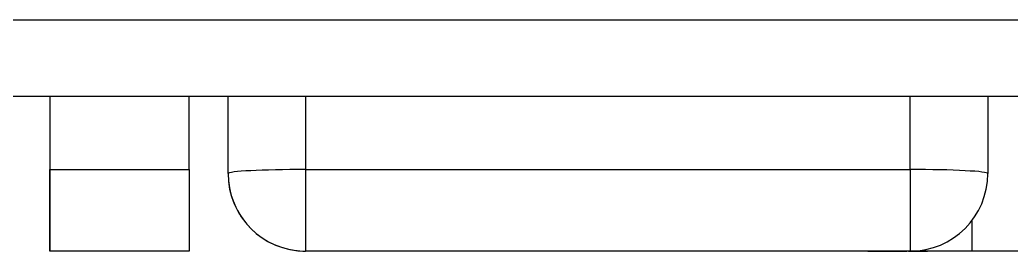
# Model space of a CAD drawing. Extents: x 8541 to 14664, y -60 to 2468.
# Drawn here: x 10090.51 to 10103.3, y 667.62 to 670.6 of the extents above; entities that cross this region are included whole.
import ezdxf

# ---------------------------------------------------------------- set-up
doc = ezdxf.new("R2010")
doc.units = 0
doc.header["$LTSCALE"] = 20
doc.header["$MEASUREMENT"] = 0
doc.layers.get('0').update_dxf_attribs({"linetype": 'CONTINUOUS'})

msp = doc.modelspace()

# ---------------------------------------------------------------- linework, layer by layer
at = {"color": 7, "linetype": 'Continuous'}
for p, q in [((10090.9, 669.617), (10090.9, 667.617)), ((10102.8, 667.617), (10102.8, 668.017)), ((10102.8, 667.617), (10102.8, 668.017)), ((10101.454, 667.617), (10094.2, 667.617)), ((10101.454, 667.617), (10101.954, 667.617)), ((10102, 667.617), (10101.954, 667.617)), ((10102.8, 667.617), (10102, 667.617)), ((10103.8, 667.617), (10102.8, 667.617))]:
    msp.add_line(p, q, dxfattribs=at)
for centre, start, end in [((10094.2, 668.617), 180, 270), ((10102, 668.617), 270, 0), ((10102, 668.617), 270, 0)]:
    msp.add_arc(centre, 1, start, end, dxfattribs=at)
for centre, major_axis, ratio, start_param, end_param in [((10094.2, 668.617), (-1, 0), 0.05234, 4.712426, 6.283185), ((10094.2, 668.617), (0, 1), 0.000037, 1.518433, 3.141593), ((10102, 668.617), (1, 0), 0.052338, 0, 1.570839), ((10102, 668.617), (0, -1), 0.000043, 4.660027, 6.283185), ((10094.2, 668.617), (1, 0), 1, 3.141593, 4.565292), ((10094.2, 668.617), (1, 0), 1, 4.565292, 4.712389)]:
    msp.add_ellipse(centre, major_axis=major_axis, ratio=ratio, start_param=start_param, end_param=end_param, dxfattribs=at)
for points, knots in [([(10078.1, 670.599), (10082.806, 670.599), (10092.196, 670.599), (10105.659, 670.599), (10117.941, 670.599), (10128.965, 670.599), (10137.327, 670.599), (10142.182, 670.599), (10144.401, 670.599)], [0, 0, 0, 0, 0.169117, 0.338339, 0.507549, 0.676759, 0.846085, 1, 1, 1, 1]), ([(10090.9, 667.617), (10090.9, 667.617), (10090.9, 667.624), (10090.9, 667.644), (10090.9, 667.652), (10090.9, 667.668), (10090.9, 667.673), (10090.9, 667.685), (10090.9, 667.691), (10090.9, 667.725), (10090.9, 667.757), (10090.9, 667.806), (10090.9, 667.816), (10090.9, 667.836), (10090.9, 667.847), (10090.9, 667.88), (10090.9, 667.904), (10090.9, 667.977), (10090.9, 668.03), (10090.9, 668.146), (10090.9, 668.207), (10090.9, 668.301), (10090.9, 668.334), (10090.9, 668.383), (10090.9, 668.4), (10090.9, 668.433), (10090.9, 668.45), (10090.9, 668.533), (10090.9, 668.601), (10090.9, 668.669)], [0, 0, 0, 0, 0.124712, 0.124712, 0.187232, 0.187232, 0.218493, 0.218493, 0.249753, 0.249753, 0.374794, 0.374794, 0.406054, 0.406054, 0.437315, 0.437315, 0.499835, 0.499835, 0.624876, 0.624876, 0.749918, 0.749918, 0.812438, 0.812438, 0.843699, 0.843699, 0.874959, 0.874959, 1, 1, 1, 1]), ([(10092.7, 668.669), (10092.7, 668.601), (10092.7, 668.534), (10092.7, 668.434), (10092.7, 668.401), (10092.7, 668.351), (10092.7, 668.335), (10092.7, 668.302), (10092.7, 668.286), (10092.7, 668.207), (10092.7, 668.147), (10092.7, 668.075), (10092.7, 668.061), (10092.7, 668.033), (10092.7, 668.019), (10092.7, 667.979), (10092.7, 667.953), (10092.7, 667.88), (10092.7, 667.836), (10092.7, 667.758), (10092.7, 667.725), (10092.7, 667.685), (10092.7, 667.673), (10092.7, 667.658), (10092.7, 667.653), (10092.7, 667.645), (10092.7, 667.641), (10092.7, 667.624), (10092.7, 667.617), (10092.7, 667.617)], [0, 0, 0, 0, 0.124961, 0.124961, 0.187442, 0.187442, 0.218682, 0.218682, 0.249922, 0.249922, 0.374883, 0.374883, 0.406124, 0.406124, 0.437364, 0.437364, 0.499844, 0.499844, 0.624806, 0.624806, 0.749767, 0.749767, 0.812247, 0.812247, 0.843488, 0.843488, 0.874728, 0.874728, 1, 1, 1, 1]), ([(10092.7, 667.617), (10092.4, 667.617), (10092.1, 667.617), (10091.5, 667.617), (10091.2, 667.617), (10090.9, 667.617)], [0, 0, 0, 0, 0.49998, 0.49998, 1, 1, 1, 1])]:
    msp.add_open_spline(points, degree=3, knots=knots, dxfattribs=at)
for points in [[(10078.1, 669.617), (10081.781, 669.617), (10088.687, 669.617), (10097.647, 669.617), (10105.33, 669.617), (10111.838, 669.617), (10117.45, 669.617), (10122.175, 669.617), (10126.171, 669.617), (10130.294, 669.617), (10134.13, 669.617), (10137.425, 669.617), (10140.416, 669.617), (10142.524, 669.617), (10143.573, 669.617)], [(10090.9, 669.617), (10090.9, 669.301), (10090.9, 668.985), (10090.9, 668.669)], [(10092.7, 668.669), (10092.7, 668.985), (10092.7, 669.301), (10092.7, 669.617)], [(10093.2, 668.617), (10093.2, 668.95), (10093.2, 669.283), (10093.2, 669.617)], [(10094.2, 669.617), (10094.2, 669.301), (10094.2, 668.985), (10094.2, 668.669)], [(10102, 668.669), (10102, 668.985), (10102, 669.301), (10102, 669.617)], [(10103, 669.617), (10103, 669.283), (10103, 668.95), (10103, 668.617)], [(10090.9, 668.669), (10091.5, 668.669), (10092.1, 668.669), (10092.7, 668.669)], [(10094.2, 668.669), (10096.8, 668.669), (10099.4, 668.669), (10102, 668.669)], [(10102, 667.617), (10099.4, 667.617), (10096.8, 667.617), (10094.2, 667.617)], [(10102.223, 667.617), (10102.14, 667.617), (10102.058, 667.617), (10101.975, 667.617)], [(10101.977, 667.617), (10102.059, 667.617), (10102.142, 667.617), (10102.224, 667.617)]]:
    msp.add_open_spline(points, degree=3, dxfattribs=at)

doc.saveas('drawing.dxf')
